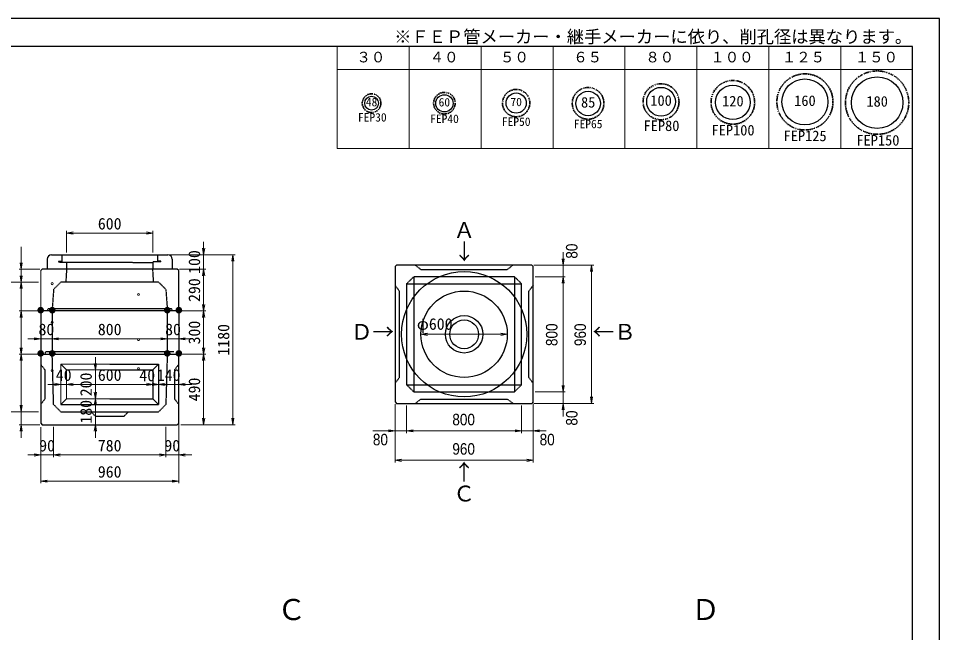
# Model space of a CAD drawing. Units: millimetres, scale not verified. Extents: x -297 to 298, y -210 to 211.
# Drawn here: x -22.3 to 297.9, y -2.7 to 210.5 of the extents above; entities that cross this region are included whole.
import ezdxf
from ezdxf.enums import TextEntityAlignment as Align

# ---------------------------------------------------------------- set-up
doc = ezdxf.new("R2010")
doc.units = ezdxf.units.MM
doc.linetypes.add('USER1', pattern=[12.95, 6.35, -3.175, 0.25, -3.175])
doc.linetypes.add('USER2', pattern=[4.7625, 3.175, -1.5875])
doc.layers.add('0-0', color=7, linetype='Continuous')
for name, color, linetype, lineweight in [('0-1_0', 9, 'Continuous', 25), ('0-2_dims', 7, 'Continuous', 18), ('0-3_pen1実線', 4, 'Continuous', 13), ('0-4_pen2実線', 3, 'Continuous', 13), ('0-5_pen3実線', 7, 'Continuous', 25), ('0-6_pen4実線', 7, 'Continuous', 25), ('0-7_pen2破線', 3, 'USER2', 25), ('0-8_鉄筋', 7, 'Continuous', 25), ('0-9_draw', 7, 'Continuous', 13)]:
    doc.layers.add(name, color=color, linetype=linetype, lineweight=lineweight)
doc.styles.add('ＭＳ ゴシック', font='')
doc.styles.add('ＭＳ Ｐゴシック', font='')
doc.styles.get('ＭＳ ゴシック').set_extended_font_data('MS Gothic')
doc.styles.get('ＭＳ Ｐゴシック').set_extended_font_data('MS PGothic')

# ---------------------------------------------------------------- blocks, each defined once
blk = doc.blocks.new('部分図 1')
at = {"layer": '0-1_0'}
blk.add_lwpolyline([(0.1, 0.3), (11898.1, 0.3), (11898.1, 8410.3), (0.1, 8410.3)], close=True, dxfattribs=at)
at = {"layer": '0-2_dims'}
for p, q in [((7709.94, 7506.5), (7709.94, 8215.2)), ((8211.94, 7506.5), (8211.94, 8215.2)), ((8710.94, 7506.5), (8710.94, 8215.2)), ((9210.94, 7506.5), (9210.94, 8215.2)), ((9710.94, 7506.5), (9710.94, 8215.2)), ((10209.94, 7506.5), (10209.94, 8215.2)), ((10710.94, 7506.5), (10710.94, 8215.2)), ((11211.94, 7506.5), (11211.94, 8215.2)), ((11708.94, 7506.5), (11708.94, 8215.2)), ((7709.94, 8055.3), (11708.94, 8055.3)), ((11708.94, 7506.5), (7709.94, 7506.5)), ((5829.5, 6784), (5829.5, 6935)), ((5829.5, 6920), (6429.5, 6920)), ((6429.5, 6784), (6429.5, 6935)), ((6782.5, 6769), (6782.5, 6859)), ((5514.06, 6669), (5514.06, 6824)), ((6549.5, 6769), (6797.5, 6769)), ((6564.5, 6769), (7000.5, 6769)), ((6782.5, 6769), (6782.5, 6669)), ((6985.5, 6769), (6985.5, 5589)), ((5644.5, 6669), (5499.06, 6669)), ((5514.06, 6669), (5514.06, 6579)), ((5514.06, 6579), (5514.06, 6669)), ((6614.5, 6669), (6797.5, 6669)), ((6614.5, 6669), (6797.5, 6669)), ((6782.5, 6669), (6782.5, 6579)), ((6782.5, 6669), (6782.5, 6379)), ((5619.5, 6579), (5286.5, 6579)), ((5634.5, 6579), (5499.06, 6579)), ((5634.5, 6579), (5499.06, 6579)), ((5514.06, 6579), (5514.06, 6489)), ((5514.06, 6579), (5514.06, 6379)), ((5634.5, 6379), (5499.06, 6379)), ((5634.5, 6379), (5499.06, 6379)), ((5514.06, 6379), (5514.06, 6289)), ((5514.06, 6379), (5514.06, 6079)), ((6624.5, 6379), (6797.5, 6379)), ((6624.5, 6379), (6797.5, 6379)), ((6782.5, 6379), (6782.5, 6079)), ((8293, 6217), (8893, 6217)), ((5649.5, 6186), (5559.5, 6186)), ((5649.5, 6143), (5649.5, 6201)), ((5649.5, 6186), (5729.5, 6186)), ((5729.5, 6143), (5729.5, 6201)), ((5729.5, 6143), (5729.5, 6201)), ((5729.5, 6186), (5819.5, 6186)), ((5729.5, 6186), (6529.5, 6186)), ((6529.5, 6186), (6439.5, 6186)), ((6529.5, 6109), (6529.5, 6201)), ((6529.5, 6109), (6529.5, 6201)), ((6529.5, 6186), (6609.5, 6186)), ((6609.5, 6199), (6609.5, 6201)), ((6609.5, 6186), (6699.5, 6186)), ((5634.5, 6079), (5499.06, 6079)), ((5619.5, 6079), (5499.06, 6079)), ((5514.06, 6079), (5514.06, 5679)), ((6029.5, 5969), (6029.5, 6059)), ((6624.5, 6079), (6797.5, 6079)), ((6624.5, 6079), (6797.5, 6079)), ((6782.5, 6079), (6782.5, 5589)), ((6022.5, 5969), (6044.5, 5969)), ((6029.5, 5969), (6029.5, 5769)), ((5789.5, 5869), (5699.5, 5869)), ((5789.5, 5869), (5789.5, 5854)), ((5789.5, 5869), (5829.5, 5869)), ((5829.5, 5869), (5829.5, 5854)), ((5829.5, 5869), (5919.5, 5869)), ((5829.5, 5869), (5829.5, 5854)), ((5829.5, 5869), (6429.5, 5869)), ((6029.5, 5769), (6029.5, 5859)), ((6429.5, 5869), (6339.5, 5869)), ((6469.5, 5869), (6379.5, 5869)), ((6429.5, 5869), (6429.5, 5854)), ((6429.5, 5869), (6429.5, 5854)), ((6429.5, 5869), (6469.5, 5869)), ((6469.5, 5869), (6469.5, 5854)), ((6469.5, 5869), (6559.5, 5869)), ((6469.5, 5869), (6469.5, 5854)), ((6469.5, 5869), (6609.5, 5869)), ((6609.5, 5869), (6609.5, 5854)), ((6609.5, 5869), (6699.5, 5869)), ((5514.06, 5679), (5514.06, 5769)), ((6029.5, 5769), (6029.5, 5679)), ((6029.5, 5769), (6029.5, 5589)), ((6036.5, 5769), (6044.5, 5769)), ((6036.5, 5769), (6044.5, 5769)), ((5634.5, 5679), (5286.5, 5679)), ((5634.5, 5679), (5499.06, 5679)), ((5634.5, 5679), (5499.06, 5679)), ((5514.06, 5679), (5514.06, 5589)), ((5644.5, 5589), (5499.06, 5589)), ((5514.06, 5589), (5514.06, 5499)), ((5649.5, 5571.3), (5649.5, 5364)), ((5739.2, 5574), (5739.2, 5364)), ((5739.2, 5574), (5739.2, 5364)), ((6025.5, 5589), (6014.5, 5589)), ((6029.5, 5589), (6029.5, 5499)), ((6519.5, 5574), (6519.5, 5364)), ((6519.5, 5574), (6519.5, 5364)), ((6609.5, 5622), (6609.5, 5364)), ((6624.5, 5589), (6797.5, 5589)), ((6682.75, 5589), (7000.5, 5589)), ((5649.5, 5516.5), (5649.5, 5182)), ((6609.5, 5542.5), (6609.5, 5182)), ((5649.5, 5379), (5559.5, 5379)), ((5649.5, 5379), (5739.2, 5379)), ((5739.2, 5379), (5829.2, 5379)), ((5739.2, 5379), (6519.5, 5379)), ((6519.5, 5379), (6429.5, 5379)), ((6519.5, 5379), (6609.5, 5379)), ((6609.5, 5379), (6699.5, 5379)), ((5649.5, 5197), (6609.5, 5197))]:
    blk.add_line(p, q, dxfattribs=at)
at = {"layer": '0-2_dims', "lineweight": 13}
for p, q in [((9281, 6697), (9281, 6787)), ((9078, 6697), (9494, 6697)), ((9078, 6697), (9296, 6697)), ((9281, 6617), (9281, 6697)), ((9479, 5737), (9479, 6697)), ((9088, 6617), (9296, 6617)), ((9088, 6617), (9296, 6617)), ((9281, 6617), (9281, 5817)), ((9281, 6617), (9281, 6527)), ((9281, 5817), (9281, 5907)), ((9088, 5817), (9296, 5817)), ((9088, 5817), (9296, 5817)), ((9281, 5817), (9281, 5737)), ((8113, 5732), (8113, 5327)), ((8113, 5732), (8113, 5531)), ((8193, 5722), (8193, 5531)), ((8193, 5722), (8193, 5531)), ((8993, 5722), (8993, 5531)), ((8993, 5722), (8993, 5531)), ((9073, 5732), (9073, 5327)), ((9073, 5732), (9073, 5531)), ((9078, 5737), (9296, 5737)), ((9078, 5737), (9494, 5737)), ((9281, 5737), (9281, 5647)), ((8113, 5546), (7958.91, 5546)), ((8193, 5546), (8113, 5546)), ((8193, 5546), (8993, 5546)), ((8193, 5546), (8283, 5546)), ((8993, 5546), (8903, 5546)), ((8993, 5546), (9073, 5546)), ((9073, 5546), (9163, 5546)), ((8113, 5342), (9073, 5342))]:
    blk.add_line(p, q, dxfattribs=at)
at = {"layer": '0-2_dims'}
for points in [[(5874.5, 6927.5), (5829.5, 6920), (5874.5, 6912.5)], [(6384.5, 6912.5), (6429.5, 6920), (6384.5, 6927.5)], [(6775, 6814), (6782.5, 6769), (6790, 6814)], [(6993, 6724), (6985.5, 6769), (6978, 6724)], [(5506.56, 6714), (5514.06, 6669), (5521.56, 6714)], [(6790, 6624), (6782.5, 6669), (6775, 6624)], [(6790, 6624), (6782.5, 6669), (6775, 6624)], [(5506.56, 6624), (5514.06, 6579), (5521.56, 6624)], [(5521.56, 6534), (5514.06, 6579), (5506.56, 6534)], [(6775, 6424), (6782.5, 6379), (6790, 6424)], [(5521.56, 6334), (5514.06, 6379), (5506.56, 6334)], [(5521.56, 6334), (5514.06, 6379), (5506.56, 6334)], [(6790, 6334), (6782.5, 6379), (6775, 6334)], [(8338, 6224.5), (8293, 6217), (8338, 6209.5)], [(8848, 6209.5), (8893, 6217), (8848, 6224.5)], [(5604.5, 6178.5), (5649.5, 6186), (5604.5, 6193.5)], [(5774.5, 6193.5), (5729.5, 6186), (5774.5, 6178.5)], [(5774.5, 6193.5), (5729.5, 6186), (5774.5, 6178.5)], [(6484.5, 6178.5), (6529.5, 6186), (6484.5, 6193.5)], [(6484.5, 6178.5), (6529.5, 6186), (6484.5, 6193.5)], [(6654.5, 6193.5), (6609.5, 6186), (6654.5, 6178.5)], [(5506.56, 6124), (5514.06, 6079), (5521.56, 6124)], [(6775, 6124), (6782.5, 6079), (6790, 6124)], [(5521.56, 6034), (5514.06, 6079), (5506.56, 6034)], [(6790, 6034), (6782.5, 6079), (6775, 6034)], [(6022, 6014), (6029.5, 5969), (6037, 6014)], [(5744.5, 5861.5), (5789.5, 5869), (5744.5, 5876.5)], [(5874.5, 5876.5), (5829.5, 5869), (5874.5, 5861.5)], [(5874.5, 5876.5), (5829.5, 5869), (5874.5, 5861.5)], [(6384.5, 5861.5), (6429.5, 5869), (6384.5, 5876.5)], [(6384.5, 5861.5), (6429.5, 5869), (6384.5, 5876.5)], [(6424.5, 5861.5), (6469.5, 5869), (6424.5, 5876.5)], [(6514.5, 5876.5), (6469.5, 5869), (6514.5, 5861.5)], [(6654.5, 5876.5), (6609.5, 5869), (6654.5, 5861.5)], [(6022, 5814), (6029.5, 5769), (6037, 5814)], [(6037, 5724), (6029.5, 5769), (6022, 5724)], [(5506.56, 5724), (5514.06, 5679), (5521.56, 5724)], [(5506.56, 5724), (5514.06, 5679), (5521.56, 5724)], [(5521.56, 5544), (5514.06, 5589), (5506.56, 5544)], [(6037, 5544), (6029.5, 5589), (6022, 5544)], [(6775, 5634), (6782.5, 5589), (6790, 5634)], [(6978, 5634), (6985.5, 5589), (6993, 5634)], [(5604.5, 5371.5), (5649.5, 5379), (5604.5, 5386.5)], [(5784.2, 5386.5), (5739.2, 5379), (5784.2, 5371.5)], [(5784.2, 5386.5), (5739.2, 5379), (5784.2, 5371.5)], [(6474.5, 5371.5), (6519.5, 5379), (6474.5, 5386.5)], [(6474.5, 5371.5), (6519.5, 5379), (6474.5, 5386.5)], [(6654.5, 5386.5), (6609.5, 5379), (6654.5, 5371.5)], [(5694.5, 5204.5), (5649.5, 5197), (5694.5, 5189.5)], [(6564.5, 5189.5), (6609.5, 5197), (6564.5, 5204.5)]]:
    blk.add_lwpolyline(points, dxfattribs=at)
at = {"layer": '0-2_dims', "lineweight": 13}
for points in [[(9273.5, 6742), (9281, 6697), (9288.5, 6742)], [(9486.5, 6652), (9479, 6697), (9471.5, 6652)], [(9288.5, 6572), (9281, 6617), (9273.5, 6572)], [(9288.5, 6572), (9281, 6617), (9273.5, 6572)], [(9273.5, 5862), (9281, 5817), (9288.5, 5862)], [(9273.5, 5862), (9281, 5817), (9288.5, 5862)], [(9471.5, 5782), (9479, 5737), (9486.5, 5782)], [(9288.5, 5692), (9281, 5737), (9273.5, 5692)], [(8068, 5538.5), (8113, 5546), (8068, 5553.5)], [(8238, 5553.5), (8193, 5546), (8238, 5538.5)], [(8238, 5553.5), (8193, 5546), (8238, 5538.5)], [(8948, 5538.5), (8993, 5546), (8948, 5553.5)], [(8948, 5538.5), (8993, 5546), (8948, 5553.5)], [(9118, 5553.5), (9073, 5546), (9118, 5538.5)], [(8158, 5349.5), (8113, 5342), (8158, 5334.5)], [(9028, 5334.5), (9073, 5342), (9028, 5349.5)]]:
    blk.add_lwpolyline(points, dxfattribs=at)
at = {"layer": '0-3_pen1実線'}
blk.add_line((6429.5, 6716.02), (6432.48, 6719), dxfattribs=at)
at = {"layer": '0-4_pen2実線'}
blk.add_line((6485.5, 6725), (6485.5, 6719), dxfattribs=at)
for centre, radius in [((5729.5, 6569), 8), ((6329.5, 6494), 6), ((5729.5, 6299), 8), ((6329.5, 6179), 6), ((5729.5, 5964), 8), ((6329.5, 5979), 6)]:
    blk.add_circle(centre, radius, dxfattribs=at)
at = {"layer": '0-5_pen3実線'}
for p, q in [((5694.5, 6739), (5694.5, 6669)), ((5724.5, 6769), (6534.5, 6769)), ((6564.5, 6739), (6564.5, 6669)), ((6599.5, 6669), (5659.5, 6669)), ((6609.5, 6659), (6599.5, 6669)), ((8123, 6697), (8113, 6687)), ((8113, 6687), (8113, 5747)), ((9063, 6697), (8123, 6697)), ((9063, 6697), (9073, 6687)), ((9073, 5747), (9073, 6687)), ((6609.5, 6379), (6609.5, 6659)), ((6609.5, 6379), (5649.5, 6379)), ((5649.5, 6379), (5649.5, 6079)), ((6609.5, 6379), (6609.5, 6079)), ((5649.5, 6079), (5649.5, 5599)), ((5649.5, 6079), (6609.5, 6079)), ((6609.5, 5599), (6609.5, 6079)), ((6129.5, 6009), (6469.5, 6009)), ((6129.5, 5969), (6429.5, 5969)), ((6469.5, 6009), (6429.5, 5969)), ((6429.5, 5969), (6429.5, 5769)), ((6469.5, 6009), (6469.5, 5729)), ((6129.5, 5769), (6429.5, 5769)), ((6429.5, 5769), (6469.5, 5729)), ((5789.5, 5729), (6468.03, 5730.47)), ((8113, 5747), (8123, 5737)), ((8123, 5737), (9063, 5737)), ((9073, 5747), (9063, 5737)), ((5649.5, 5599), (5659.5, 5589)), ((5659.5, 5589), (6599.5, 5589)), ((6609.5, 5599), (6599.5, 5589))]:
    blk.add_line(p, q, dxfattribs=at)
for radius in [435, 300, 130, 100]:
    blk.add_circle((8593, 6217), radius, dxfattribs=at)
for centre, start, end in [((5724.5, 6739), 90, 180), ((6534.5, 6739), 0, 90)]:
    blk.add_arc(centre, 30, start, end, dxfattribs=at)
at = {"layer": '0-6_pen4実線'}
blk.add_lwpolyline([(200.1, 200.3), (11709.1, 200.3), (11709.1, 8215.3), (200.1, 8215.3)], close=True, dxfattribs=at)
at = {"layer": '0-7_pen2破線'}
for p, q in [((5773.5, 6725), (5797.5, 6725)), ((5773.5, 6725), (5773.5, 6719)), ((5797.5, 6769), (5797.5, 6719)), ((6461.5, 6769), (6461.5, 6725)), ((6485.5, 6725), (6461.5, 6725)), ((5773.5, 6719), (6429.5, 6716.02)), ((5829.5, 6669), (5824.5, 6579)), ((5829.5, 6719), (5829.5, 6669)), ((6429.5, 6719), (6429.5, 6669)), ((6485.5, 6719), (6429.5, 6719)), ((6434.5, 6579), (6429.5, 6669)), ((8253, 6697), (8293, 6667)), ((8293, 6667), (8893, 6667)), ((8933, 6697), (8893, 6667)), ((8193, 6567), (8243, 6617)), ((8943, 6617), (8243, 6617)), ((8243, 6617), (8243, 5817)), ((8943, 6617), (8993, 6567)), ((8943, 6617), (8943, 5817)), ((5739.5, 6529), (5789.5, 6579)), ((6469.5, 6579), (6519.5, 6529)), ((8113, 6557), (8143, 6517)), ((8193, 6567), (8193, 5867)), ((8193, 6567), (8993, 6567)), ((8993, 5867), (8993, 6567)), ((9073, 6557), (9043, 6517)), ((5739.5, 6529), (5729.5, 6394)), ((6519.5, 6529), (6529.5, 6394)), ((5699.5, 6394), (5694.5, 6379)), ((6129.5, 6394), (5699.5, 6394)), ((5729.5, 6379), (5729.5, 6094)), ((6559.5, 6394), (6129.5, 6394)), ((6529.5, 6379), (6529.5, 6094)), ((6559.5, 6394), (6564.5, 6379)), ((5679.5, 6079), (5684.5, 6094)), ((6129.5, 6094), (5684.5, 6094)), ((6574.5, 6094), (6129.5, 6094)), ((5739.5, 5729), (5729.91, 6079)), ((5649.5, 6009), (5679.5, 5969)), ((6609.5, 6009), (6579.5, 5969)), ((6579.5, 5969), (6579.5, 5769)), ((8243, 5817), (8193, 5867)), ((8193, 5867), (8993, 5867)), ((8993, 5867), (8943, 5817)), ((6579.5, 5769), (6609.5, 5729)), ((8243, 5817), (8943, 5817)), ((8253, 5737), (8293, 5767)), ((8293, 5767), (8893, 5767)), ((8933, 5737), (8893, 5767)), ((5789.5, 5679), (5739.5, 5729)), ((5789.5, 5679), (6469.5, 5679)), ((6029.5, 5649), (5999.5, 5679)), ((6029.5, 5649), (6229.5, 5649)), ((6229.5, 5649), (6259.5, 5679))]:
    blk.add_line(p, q, dxfattribs=at)
for points in [[(6469.5, 6579), (6129.5, 6579), (5789.5, 6579)], [(8113, 5877), (8143, 5917), (8143, 6517)], [(9073, 5877), (9043, 5917), (9043, 6517)], [(6529.5, 6079), (6519.5, 5729), (6469.5, 5679)], [(5679.5, 5969), (5679.5, 5769), (5649.5, 5729)]]:
    blk.add_lwpolyline(points, dxfattribs=at)
at = {"layer": '0-8_鉄筋', "color": 1, "linetype": 'USER1', "lineweight": 35}
for centre, radius in [((10962.04, 7830.6), 195), ((11464.04, 7825.6), 220.1), ((9962.04, 7831.7), 125), ((10461.04, 7827.6), 151.71), ((7950.04, 7821.7), 65), ((8456.04, 7821.6), 75), ((8955.04, 7822.7), 95), ((9454.84, 7820.6), 110)]:
    blk.add_circle(centre, radius, dxfattribs=at)
at = {"layer": '0-8_鉄筋', "color": 1}
for centre, radius in [((11464.04, 7825.7), 179.11), ((10461.04, 7827.7), 120), ((10962.04, 7830.7), 160), ((8456.04, 7820.7), 60), ((8955.04, 7822.7), 70), ((9455.04, 7819.7), 85), ((9962.04, 7831.7), 100), ((7950.04, 7821.7), 48)]:
    blk.add_circle(centre, radius, dxfattribs=at)
at = {"layer": '0-9_draw'}
for p, q in [((5649.5, 6659), (5659.5, 6669)), ((5649.5, 6659), (5649.5, 6379)), ((5789.5, 6009), (6129.5, 6009)), ((5789.5, 6009), (5789.5, 5729)), ((5789.5, 6009), (5829.5, 5969)), ((5829.5, 5969), (6129.5, 5969)), ((5829.5, 5969), (5829.5, 5769)), ((5829.5, 5769), (5789.5, 5729)), ((5829.5, 5769), (6129.5, 5769))]:
    blk.add_line(p, q, dxfattribs=at)
at = {"layer": '0-2_dims', "style": 'ＭＳ ゴシック'}
for s, height, p in [('※ＦＥＰ管メーカー・継手メーカーに依り、削孔径は異なります。', 87.98, (8106.76, 8213.13)), ('３０', 73.31, (7844.94, 8083.2)), ('４０', 73.31, (8353.94, 8083.2)), ('５０', 73.31, (8842.94, 8083.2)), ('６５', 73.31, (9351.94, 8083.2)), ('８０', 73.31, (9852.94, 8083.2)), ('１００', 73.31, (10304.94, 8083.2)), ('１２５', 73.31, (10801.94, 8083.2)), ('１５０', 73.31, (11308.94, 8083.2)), ('600', 80.65, (6047, 6920.5)), ('Ａ', 110, (8519, 6853)), ('↓', 110, (8519, 6703)), ('●', 36.66, (5623.9, 6353.8)), ('●', 36.66, (5704.4, 6353.8)), ('●', 36.66, (6503.9, 6354)), ('●', 36.66, (6584.4, 6354)), ('80', 80.65, (5634.5, 6186.5)), ('800', 80.65, (6047, 6186.5)), ('80', 80.65, (6514.5, 6186.5)), ('Ｄ→', 110, (7806, 6146)), ('φ600', 80.65, (8264.5, 6224)), ('←Ｂ', 110, (9486, 6146)), ('●', 36.66, (5623.9, 6053.8)), ('●', 36.66, (5704.4, 6053.8)), ('●', 36.66, (6503.9, 6054)), ('●', 36.66, (6584.4, 6054)), ('40', 80.65, (5754.5, 5869.5)), ('600', 80.65, (6047, 5869.5)), ('40', 80.65, (6335.5, 5867)), ('140', 80.65, (6457, 5869.5)), ('90', 80.65, (5639.35, 5379.5)), ('780', 80.65, (6046.85, 5379.5)), ('90', 80.65, (6509.5, 5379.5)), ('↑', 110, (8518, 5173)), ('960', 80.65, (6047, 5197.5)), ('Ｃ', 110, (8518, 5023))]:
    blk.add_text(s, height=height, dxfattribs=at).set_placement(p, align=Align.BOTTOM_LEFT)
for s, p in [('100', (6782, 6636.5)), ('290', (6782, 6441.5)), ('300', (6782, 6146.5)), ('1180', (6985, 6069)), ('200', (6029, 5786.5)), ('490', (6782, 5751.5)), ('180', (6029, 5596.5))]:
    blk.add_text(s, height=80.65, rotation=90, dxfattribs=at).set_placement(p, align=Align.BOTTOM_LEFT)
at = {"layer": '0-2_dims', "style": 'ＭＳ Ｐゴシック', "width": 0.9}
for s, p in [('80', (9405.09, 6742)), ('800', (9266, 6135.18)), ('960', (9464, 6135.18)), ('80', (9405.09, 5582.91))]:
    blk.add_text(s, height=79.98, rotation=90, dxfattribs=at).set_placement(p, align=Align.BOTTOM_LEFT)
for s, p in [('800', (8511.18, 5561)), ('80', (7958.91, 5421.91)), ('80', (9118, 5421.91)), ('960', (8511.18, 5357))]:
    blk.add_text(s, height=79.98, dxfattribs=at).set_placement(p, align=Align.BOTTOM_LEFT)
at = {"layer": '0-8_鉄筋', "style": 'ＭＳ ゴシック'}
for s, height, p in [('100', 73.31, (9887.34, 7781.6)), ('48', 58.65, (7909.84, 7782.6)), ('60', 58.65, (8415.84, 7781.6)), ('70', 58.65, (8914.84, 7783.6)), ('85', 73.31, (9405.84, 7769.4)), ('120', 73.31, (10386.34, 7777.6)), ('160', 73.31, (10887.34, 7780.6)), ('180', 73.31, (11389.34, 7775.6)), ('FEP30', 58.65, (7855.04, 7676.7)), ('FEP40', 58.65, (8356.84, 7666.5)), ('FEP50', 58.65, (8855.24, 7646.3)), ('FEP65', 58.65, (9355.44, 7630.6)), ('FEP80', 73.31, (9840.44, 7606.5)), ('FEP100', 73.31, (10312.84, 7575.8)), ('FEP125', 73.31, (10813.84, 7536.2)), ('FEP150', 73.31, (11319.84, 7505.8)), ('Ｃ', 146.6, (7293.97, 4188.23)), ('Ｄ', 146.6, (10170.97, 4188.23))]:
    blk.add_text(s, height=height, dxfattribs=at).set_placement(p, align=Align.BOTTOM_LEFT)

msp = doc.modelspace()

# ---------------------------------------------------------------- block references
at = {"layer": '0-0', "xscale": 0.05, "yscale": 0.05}
msp.add_blockref('部分図 1', (-297, -210), dxfattribs=at)

doc.saveas('drawing.dxf')
